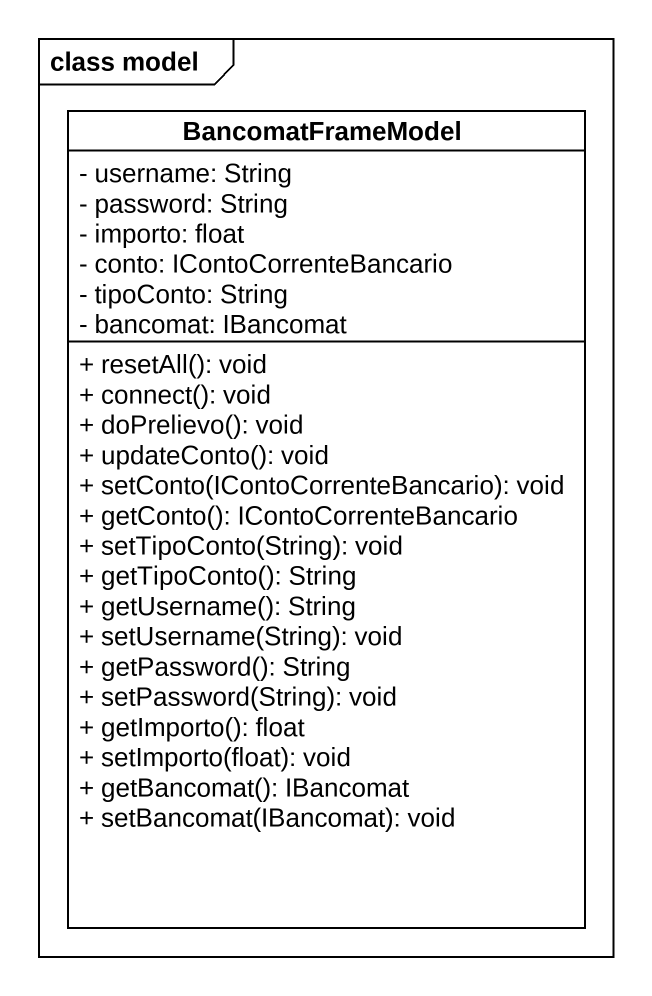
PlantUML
@startuml
mainframe class model
hide circle
hide empty members
skinparam classAttributeIconSize 0
class BancomatFrameModel {
  - username: String
  - password: String
  - importo: float
  - conto: IContoCorrenteBancario
  - tipoConto: String
  - bancomat: IBancomat
  + resetAll(): void
  + connect(): void
  + doPrelievo(): void
  + updateConto(): void
  + setConto(IContoCorrenteBancario): void
  + getConto(): IContoCorrenteBancario
  + setTipoConto(String): void
  + getTipoConto(): String
  + getUsername(): String
  + setUsername(String): void
  + getPassword(): String
  + setPassword(String): void
  + getImporto(): float
  + setImporto(float): void
  + getBancomat(): IBancomat
  + setBancomat(IBancomat): void
}
@enduml
